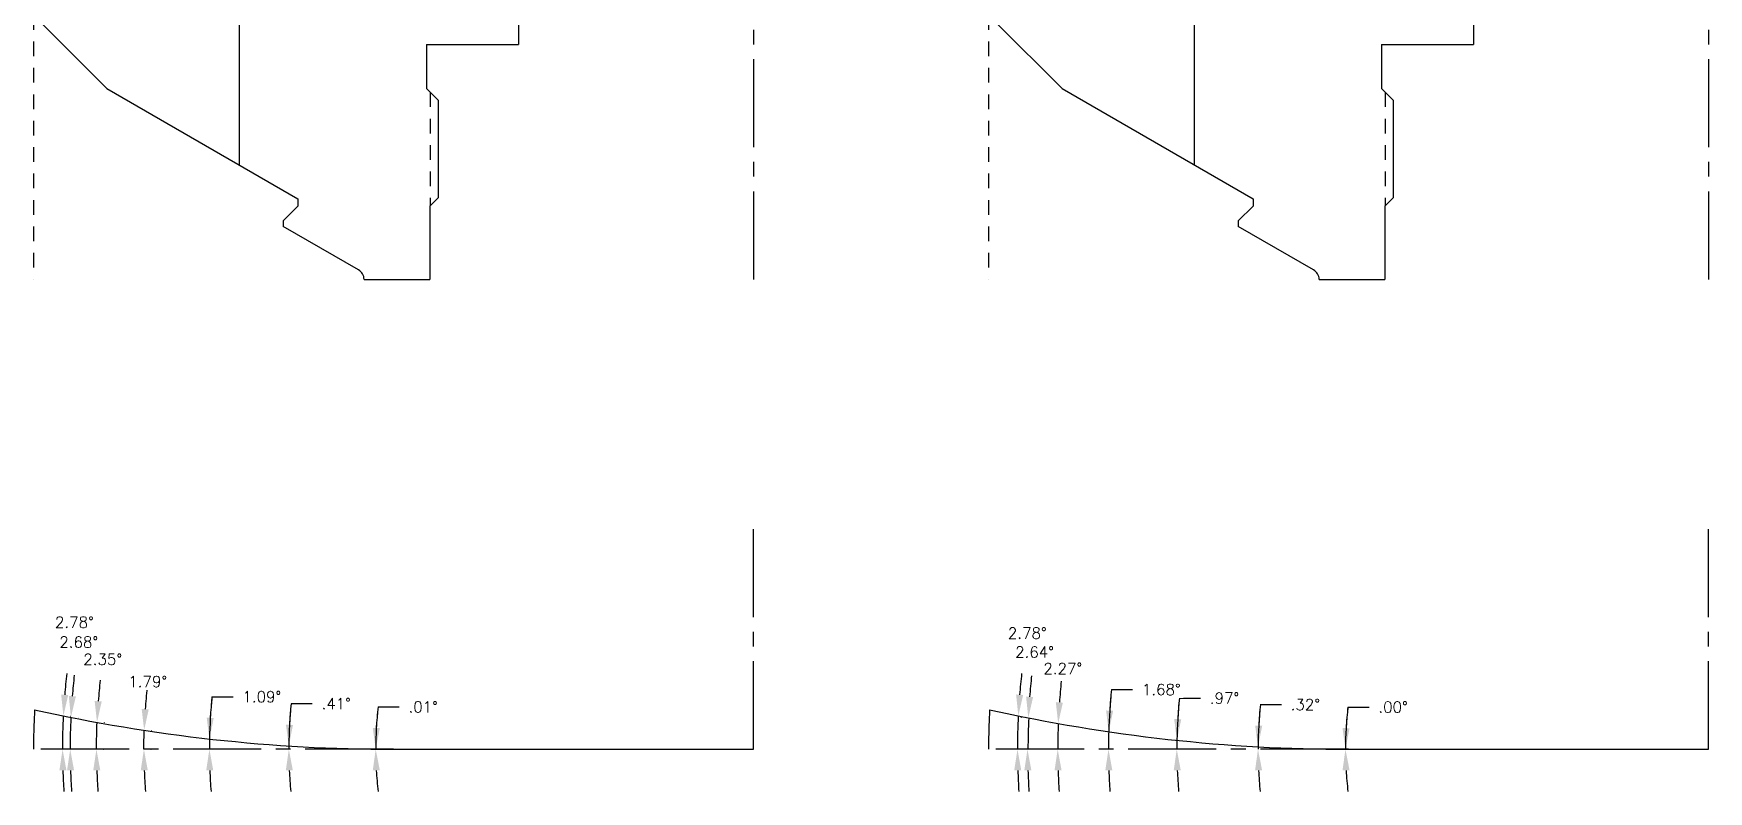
# Model space of a CAD drawing. Extents: x 129 to 184.4, y 10.4 to 28.2.
# Drawn here: x 129.47 to 143.72, y 10.4 to 16.85 of the extents above; entities that cross this region are included whole.
import ezdxf

# ---------------------------------------------------------------- set-up
doc = ezdxf.new("R2010")
doc.units = 0
doc.header["$MEASUREMENT"] = 0
doc.header["$PDMODE"] = 35
doc.linetypes.add('CENTER2', pattern=[1.125, 0.75, -0.125, 0.125, -0.125])
doc.linetypes.add('HIDDEN2', pattern=[0.1875, 0.125, -0.0625])
doc.layers.get('0').update_dxf_attribs({"linetype": 'CONTINUOUS'})
doc.layers.get('Defpoints').update_dxf_attribs({"color": 10, "linetype": 'CONTINUOUS'})
doc.layers.add('CLine', color=5, linetype='CENTER2')
doc.layers.add('Dims', color=4, linetype='CONTINUOUS')
doc.styles.add('RomanS', font='romans')
doc.dimstyles.get("Standard").update_dxf_attribs({"dimtxt": 0.094, "dimasz": 0.18, "dimexe": 0.0625, "dimexo": 0.0625, "dimgap": 0.09, "dimtad": 0, "dimtih": 1, "dimtoh": 1, "dimdec": 4, "dimzin": 4, "dimdsep": 46, "dimtxsty": 'RomanS', "dimcen": 0.09, "dimazin": 1, "dimtfac": 1, "dimtdec": 4, "dimtofl": 0, "dimtmove": 0, "dimatfit": 1, "dimfxl": 1, "dimtfill": 1, "dimtolj": 1, "dimtzin": 0, "dimarcsym": 0})

# ---------------------------------------------------------------- blocks, each defined once
blk = doc.blocks.new('*D151')
at = {"layer": 'Defpoints', "color": 0, "transparency": 16777216}
for p in [(130.964, 10.845), (130.964, 10.786), (130.964, 10.757), (135.593, 10.757)]:
    blk.add_point(p, dxfattribs=at)
at = {"layer": 'Dims', "color": 0, "lineweight": -2, "transparency": 16777216}
blk.add_line((130.985, 11.204), (131.165, 11.204), dxfattribs=at)
for start, end in [(174.4558, 178.9129), (174.4567, 176.6848), (182.2281, 184.4562)]:
    blk.add_arc((135.593, 10.757), 4.629, start, end, dxfattribs=at)
at = {"layer": 'Dims', "color": 0, "transparency": 16777216}
for points in [[(131.001, 11.023), (130.941, 11.026), (130.964, 10.845)], [(130.937, 10.576), (130.997, 10.577), (130.964, 10.757)]]:
    blk.add_solid(points, dxfattribs=at)
at = {"layer": 'Dims', "color": 0, "transparency": 16777216, "insert": (131.41, 11.204), "char_height": 0.094, "attachment_point": 5, "style": 'RomanS', "bg_fill": 3, "box_fill_scale": 1.25, "bg_fill_color": 256, "bg_fill_true_color": 13158600, "bg_fill_transparency": 0}
blk.add_mtext('\\A1;1.09°', dxfattribs=at)
blk = doc.blocks.new('*D152')
at = {"layer": 'Defpoints', "color": 0, "transparency": 16777216}
for p in [(131.64, 10.785), (131.64, 10.766), (131.64, 10.757), (135.593, 10.757)]:
    blk.add_point(p, dxfattribs=at)
at = {"layer": 'Dims', "color": 0, "lineweight": -2, "transparency": 16777216}
blk.add_line((131.659, 11.145), (131.839, 11.145), dxfattribs=at)
for start, end in [(174.3694, 179.5893), (174.3707, 176.98), (182.6093, 185.2186)]:
    blk.add_arc((135.593, 10.757), 3.953, start, end, dxfattribs=at)
at = {"layer": 'Dims', "color": 0, "transparency": 16777216}
for points in [[(131.675, 10.964), (131.615, 10.966), (131.64, 10.785)], [(131.614, 10.576), (131.674, 10.577), (131.64, 10.757)]]:
    blk.add_solid(points, dxfattribs=at)
at = {"layer": 'Dims', "color": 0, "transparency": 16777216, "insert": (132.043, 11.145), "char_height": 0.094, "attachment_point": 5, "style": 'RomanS', "bg_fill": 3, "box_fill_scale": 1.25, "bg_fill_color": 256, "bg_fill_true_color": 13158600, "bg_fill_transparency": 0}
blk.add_mtext('\\A1;.41°', dxfattribs=at)
blk = doc.blocks.new('*D153')
at = {"layer": 'Defpoints', "color": 0, "transparency": 16777216}
for p in [(130.407, 10.919), (130.404, 10.757), (130.407, 10.811), (135.593, 10.757)]:
    blk.add_point(p, dxfattribs=at)
at = {"layer": 'Dims', "color": 0, "lineweight": -2, "transparency": 16777216}
for p, q in [((130.469, 10.917), (130.472, 10.917)), ((130.467, 10.757), (130.469, 10.757))]:
    blk.add_line(p, q, dxfattribs=at)
for start, end in [(174.2335, 176.2223), (181.9888, 183.9776)]:
    blk.add_arc((135.593, 10.757), 5.186, start, end, dxfattribs=at)
at = {"layer": 'Dims', "color": 0, "transparency": 16777216}
for points in [[(130.448, 11.097), (130.388, 11.1), (130.409, 10.919)], [(130.38, 10.576), (130.44, 10.577), (130.407, 10.757)]]:
    blk.add_solid(points, dxfattribs=at)
at = {"layer": 'Dims', "color": 0, "transparency": 16777216, "insert": (130.439, 11.333), "char_height": 0.094, "attachment_point": 5, "style": 'RomanS', "bg_fill": 3, "box_fill_scale": 1.25, "bg_fill_color": 256, "bg_fill_true_color": 13158600, "bg_fill_transparency": 0}
blk.add_mtext('\\A1;1.79°', dxfattribs=at)
blk = doc.blocks.new('*D154')
at = {"layer": 'Defpoints', "color": 0, "transparency": 16777216}
for p in [(130.006, 10.986), (130.004, 10.833), (130.001, 10.757), (135.593, 10.757)]:
    blk.add_point(p, dxfattribs=at)
at = {"layer": 'Dims', "color": 0, "lineweight": -2, "transparency": 16777216}
for p, q in [((130.068, 10.984), (130.07, 10.983)), ((130.064, 10.757), (130.066, 10.757))]:
    blk.add_line(p, q, dxfattribs=at)
for start, end in [(173.9578, 175.8031), (181.8452, 183.6905)]:
    blk.add_arc((135.593, 10.757), 5.589, start, end, dxfattribs=at)
at = {"layer": 'Dims', "color": 0, "transparency": 16777216}
for points in [[(130.048, 11.164), (129.988, 11.167), (130.008, 10.986)], [(129.976, 10.576), (130.036, 10.577), (130.003, 10.757)]]:
    blk.add_solid(points, dxfattribs=at)
at = {"layer": 'Dims', "color": 0, "transparency": 16777216, "insert": (130.056, 11.522), "char_height": 0.094, "attachment_point": 5, "style": 'RomanS', "bg_fill": 3, "box_fill_scale": 1.25, "bg_fill_color": 256, "bg_fill_true_color": 13158600, "bg_fill_transparency": 0}
blk.add_mtext('\\A1;2.35°', dxfattribs=at)
blk = doc.blocks.new('*D155')
at = {"layer": 'Defpoints', "color": 0, "transparency": 16777216}
for p in [(129.786, 11.028), (129.781, 10.847), (129.779, 10.757), (135.593, 10.757)]:
    blk.add_point(p, dxfattribs=at)
at = {"layer": 'Dims', "color": 0, "lineweight": -2, "transparency": 16777216}
for p, q in [((129.848, 11.025), (129.849, 11.025)), ((129.842, 10.757), (129.843, 10.757))]:
    blk.add_line(p, q, dxfattribs=at)
for start, end in [(173.7732, 175.5475), (181.7744, 183.5487)]:
    blk.add_arc((135.593, 10.757), 5.813, start, end, dxfattribs=at)
at = {"layer": 'Dims', "color": 0, "transparency": 16777216}
for points in [[(129.828, 11.206), (129.768, 11.21), (129.786, 11.028)], [(129.753, 10.576), (129.813, 10.577), (129.78, 10.757)]]:
    blk.add_solid(points, dxfattribs=at)
at = {"layer": 'Dims', "color": 0, "transparency": 16777216, "insert": (129.852, 11.669), "char_height": 0.094, "attachment_point": 5, "style": 'RomanS', "bg_fill": 3, "box_fill_scale": 1.25, "bg_fill_color": 256, "bg_fill_true_color": 13158600, "bg_fill_transparency": 0}
blk.add_mtext('\\A1;2.68°', dxfattribs=at)
blk = doc.blocks.new('*D156')
at = {"layer": 'Defpoints', "color": 0, "transparency": 16777216}
for p in [(129.721, 11.042), (129.716, 10.852), (129.714, 10.757), (135.593, 10.757)]:
    blk.add_point(p, dxfattribs=at)
at = {"layer": 'Dims', "color": 0, "lineweight": -2, "transparency": 16777216}
for p, q in [((129.783, 11.038), (129.784, 11.038)), ((129.776, 10.757), (129.777, 10.757))]:
    blk.add_line(p, q, dxfattribs=at)
for start, end in [(173.7137, 175.4684), (181.7547, 183.5094)]:
    blk.add_arc((135.593, 10.757), 5.878, start, end, dxfattribs=at)
at = {"layer": 'Dims', "color": 0, "transparency": 16777216}
for points in [[(129.763, 11.219), (129.703, 11.223), (129.722, 11.041)], [(129.688, 10.576), (129.748, 10.577), (129.715, 10.757)]]:
    blk.add_solid(points, dxfattribs=at)
at = {"layer": 'Dims', "color": 0, "transparency": 16777216, "insert": (129.815, 11.838), "char_height": 0.094, "attachment_point": 5, "style": 'RomanS', "bg_fill": 3, "box_fill_scale": 1.25, "bg_fill_color": 256, "bg_fill_true_color": 13158600, "bg_fill_transparency": 0}
blk.add_mtext('\\A1;2.78°', dxfattribs=at)
blk = doc.blocks.new('*D157')
at = {"layer": 'Defpoints', "color": 0, "transparency": 16777216}
for p in [(132.379, 10.757), (132.379, 10.757), (132.379, 10.757), (135.593, 10.757)]:
    blk.add_point(p, dxfattribs=at)
at = {"layer": 'Dims', "color": 0, "lineweight": -2, "transparency": 16777216}
blk.add_line((132.399, 11.117), (132.579, 11.117), dxfattribs=at)
for start, end in [(173.5636, 179.9855), (173.5661, 176.7758), (183.2097, 186.4194)]:
    blk.add_arc((135.593, 10.757), 3.214, start, end, dxfattribs=at)
at = {"layer": 'Dims', "color": 0, "transparency": 16777216}
for points in [[(132.414, 10.937), (132.354, 10.938), (132.379, 10.757)], [(132.354, 10.576), (132.414, 10.578), (132.379, 10.757)]]:
    blk.add_solid(points, dxfattribs=at)
at = {"layer": 'Dims', "color": 0, "transparency": 16777216, "insert": (132.783, 11.117), "char_height": 0.094, "attachment_point": 5, "style": 'RomanS', "bg_fill": 3, "box_fill_scale": 1.25, "bg_fill_color": 256, "bg_fill_true_color": 13158600, "bg_fill_transparency": 0}
blk.add_mtext('\\A1;.01°', dxfattribs=at)
blk = doc.blocks.new('*D158')
at = {"layer": 'Defpoints', "color": 0, "transparency": 16777216}
for p in [(140.629, 10.757), (140.629, 10.757), (140.629, 10.757), (143.718, 10.757)]:
    blk.add_point(p, dxfattribs=at)
at = {"layer": 'Dims', "color": 0, "lineweight": -2, "transparency": 16777216}
blk.add_line((140.65, 11.116), (140.83, 11.116), dxfattribs=at)
for start, end in [(173.3175, 179.9995), (173.3204, 176.66), (183.3396, 186.6792)]:
    blk.add_arc((143.718, 10.757), 3.089, start, end, dxfattribs=at)
at = {"layer": 'Dims', "color": 0, "transparency": 16777216}
for points in [[(140.664, 10.936), (140.604, 10.937), (140.629, 10.757)], [(140.604, 10.576), (140.664, 10.578), (140.629, 10.757)]]:
    blk.add_solid(points, dxfattribs=at)
at = {"layer": 'Dims', "color": 0, "transparency": 16777216, "insert": (141.034, 11.116), "char_height": 0.094, "attachment_point": 5, "style": 'RomanS', "bg_fill": 3, "box_fill_scale": 1.25, "bg_fill_color": 256, "bg_fill_true_color": 13158600, "bg_fill_transparency": 0}
blk.add_mtext('\\A1;.00°', dxfattribs=at)
blk = doc.blocks.new('*D159')
at = {"layer": 'Defpoints', "color": 0, "transparency": 16777216}
for p in [(139.885, 10.778), (139.885, 10.764), (139.885, 10.757), (143.718, 10.757)]:
    blk.add_point(p, dxfattribs=at)
at = {"layer": 'Dims', "color": 0, "lineweight": -2, "transparency": 16777216}
blk.add_line((139.904, 11.137), (140.084, 11.137), dxfattribs=at)
for start, end in [(174.2992, 179.6833), (174.3007, 176.992), (182.6913, 185.3827)]:
    blk.add_arc((143.718, 10.757), 3.832, start, end, dxfattribs=at)
at = {"layer": 'Dims', "color": 0, "transparency": 16777216}
for points in [[(139.921, 10.957), (139.861, 10.959), (139.885, 10.778)], [(139.86, 10.576), (139.92, 10.577), (139.885, 10.757)]]:
    blk.add_solid(points, dxfattribs=at)
at = {"layer": 'Dims', "color": 0, "transparency": 16777216, "insert": (140.288, 11.137), "char_height": 0.094, "attachment_point": 5, "style": 'RomanS', "bg_fill": 3, "box_fill_scale": 1.25, "bg_fill_color": 256, "bg_fill_true_color": 13158600, "bg_fill_transparency": 0}
blk.add_mtext('\\A1;.32°', dxfattribs=at)
blk = doc.blocks.new('*D160')
at = {"layer": 'Defpoints', "color": 0, "transparency": 16777216}
for p in [(139.195, 10.833), (139.194, 10.757), (139.195, 10.782), (143.718, 10.757)]:
    blk.add_point(p, dxfattribs=at)
at = {"layer": 'Dims', "color": 0, "lineweight": -2, "transparency": 16777216}
blk.add_line((139.216, 11.192), (139.396, 11.192), dxfattribs=at)
for start, end in [(174.4716, 179.0329), (174.4725, 176.7527), (182.2802, 184.5605)]:
    blk.add_arc((143.718, 10.757), 4.523, start, end, dxfattribs=at)
at = {"layer": 'Dims', "color": 0, "transparency": 16777216}
for points in [[(139.232, 11.012), (139.172, 11.014), (139.195, 10.833)], [(139.168, 10.576), (139.228, 10.577), (139.194, 10.757)]]:
    blk.add_solid(points, dxfattribs=at)
at = {"layer": 'Dims', "color": 0, "transparency": 16777216, "insert": (139.6, 11.192), "char_height": 0.094, "attachment_point": 5, "style": 'RomanS', "bg_fill": 3, "box_fill_scale": 1.25, "bg_fill_color": 256, "bg_fill_true_color": 13158600, "bg_fill_transparency": 0}
blk.add_mtext('\\A1;.97°', dxfattribs=at)
blk = doc.blocks.new('*D161')
at = {"layer": 'Defpoints', "color": 0, "transparency": 16777216}
for p in [(138.615, 10.906), (138.613, 10.807), (138.613, 10.757), (143.718, 10.757)]:
    blk.add_point(p, dxfattribs=at)
at = {"layer": 'Dims', "color": 0, "lineweight": -2, "transparency": 16777216}
blk.add_line((138.638, 11.265), (138.818, 11.265), dxfattribs=at)
for start, end in [(174.2808, 178.322), (174.2814, 176.3017), (182.0203, 184.0405)]:
    blk.add_arc((143.718, 10.757), 5.105, start, end, dxfattribs=at)
at = {"layer": 'Dims', "color": 0, "transparency": 16777216}
for points in [[(138.653, 11.085), (138.593, 11.087), (138.615, 10.906)], [(138.586, 10.576), (138.646, 10.577), (138.613, 10.757)]]:
    blk.add_solid(points, dxfattribs=at)
at = {"layer": 'Dims', "color": 0, "transparency": 16777216, "insert": (139.062, 11.265), "char_height": 0.094, "attachment_point": 5, "style": 'RomanS', "bg_fill": 3, "box_fill_scale": 1.25, "bg_fill_color": 256, "bg_fill_true_color": 13158600, "bg_fill_transparency": 0}
blk.add_mtext('\\A1;1.68°', dxfattribs=at)
blk = doc.blocks.new('*D162')
at = {"layer": 'Defpoints', "color": 0, "transparency": 16777216}
for p in [(138.186, 10.976), (138.181, 10.83), (138.181, 10.757), (143.718, 10.757)]:
    blk.add_point(p, dxfattribs=at)
at = {"layer": 'Dims', "color": 0, "lineweight": -2, "transparency": 16777216}
for p, q in [((138.123, 10.979), (138.123, 10.979)), ((138.119, 10.757), (138.118, 10.757))]:
    blk.add_line(p, q, dxfattribs=at)
for start, end in [(174.0021, 175.8649), (181.8627, 183.7255)]:
    blk.add_arc((143.718, 10.757), 5.537, start, end, dxfattribs=at)
at = {"layer": 'Dims', "color": 0, "transparency": 16777216}
for points in [[(138.225, 11.154), (138.165, 11.158), (138.185, 10.976)], [(138.154, 10.576), (138.214, 10.577), (138.181, 10.757)]]:
    blk.add_solid(points, dxfattribs=at)
at = {"layer": 'Dims', "color": 0, "transparency": 16777216, "insert": (138.224, 11.444), "char_height": 0.094, "attachment_point": 5, "style": 'RomanS', "bg_fill": 3, "box_fill_scale": 1.25, "bg_fill_color": 256, "bg_fill_true_color": 13158600, "bg_fill_transparency": 0}
blk.add_mtext('\\A1;2.27°', dxfattribs=at)
blk = doc.blocks.new('*D163')
at = {"layer": 'Defpoints', "color": 0, "transparency": 16777216}
for p in [(137.934, 11.024), (137.925, 10.846), (137.928, 10.757), (143.718, 10.757)]:
    blk.add_point(p, dxfattribs=at)
at = {"layer": 'Dims', "color": 0, "lineweight": -2, "transparency": 16777216}
for p, q in [((137.872, 11.026), (137.868, 11.027)), ((137.866, 10.757), (137.862, 10.757))]:
    blk.add_line(p, q, dxfattribs=at)
for start, end in [(173.7967, 175.577), (181.7803, 183.5606)]:
    blk.add_arc((143.718, 10.757), 5.793, start, end, dxfattribs=at)
at = {"layer": 'Dims', "color": 0, "transparency": 16777216}
for points in [[(137.972, 11.202), (137.912, 11.205), (137.931, 11.024)], [(137.897, 10.576), (137.957, 10.577), (137.924, 10.757)]]:
    blk.add_solid(points, dxfattribs=at)
at = {"layer": 'Dims', "color": 0, "transparency": 16777216, "insert": (137.984, 11.584), "char_height": 0.094, "attachment_point": 5, "style": 'RomanS', "bg_fill": 3, "box_fill_scale": 1.25, "bg_fill_color": 256, "bg_fill_true_color": 13158600, "bg_fill_transparency": 0}
blk.add_mtext('\\A1;2.64°', dxfattribs=at)
blk = doc.blocks.new('*D164')
at = {"layer": 'Defpoints', "color": 0, "transparency": 16777216}
for p in [(137.846, 11.041), (137.839, 10.852), (137.839, 10.757), (143.718, 10.757)]:
    blk.add_point(p, dxfattribs=at)
at = {"layer": 'Dims', "color": 0, "lineweight": -2, "transparency": 16777216}
for p, q in [((137.908, 11.038), (137.908, 11.038)), ((137.901, 10.757), (137.901, 10.757))]:
    blk.add_line(p, q, dxfattribs=at)
for start, end in [(173.7144, 175.4687), (181.7543, 183.5087)]:
    blk.add_arc((143.718, 10.757), 5.879, start, end, dxfattribs=at)
at = {"layer": 'Dims', "color": 0, "transparency": 16777216}
for points in [[(137.887, 11.219), (137.827, 11.223), (137.846, 11.041)], [(137.811, 10.576), (137.871, 10.577), (137.839, 10.757)]]:
    blk.add_solid(points, dxfattribs=at)
at = {"layer": 'Dims', "color": 0, "transparency": 16777216, "insert": (137.922, 11.745), "char_height": 0.094, "attachment_point": 5, "style": 'RomanS', "bg_fill": 3, "box_fill_scale": 1.25, "bg_fill_color": 256, "bg_fill_true_color": 13158600, "bg_fill_transparency": 0}
blk.add_mtext('\\A1;2.78°', dxfattribs=at)

msp = doc.modelspace()

# ---------------------------------------------------------------- linework, layer by layer
at = {"color": 8}
for p, q in [((131.21766, 24.00668), (131.21766, 15.73286)), ((139.34266, 24.00668), (139.34266, 15.73286))]:
    msp.add_line(p, q, dxfattribs=at)
for p, q in [((133.59266, 22.22543), (133.59266, 16.75668)), ((141.71766, 22.22543), (141.71766, 16.75668)), ((129.53016, 16.94488), (130.09266, 16.38238)), ((137.65516, 16.94488), (138.21766, 16.38238)), ((132.81141, 16.75668), (132.81141, 16.38168)), ((132.81141, 16.75668), (133.59266, 16.75668)), ((140.93641, 16.75668), (140.93641, 16.38168)), ((140.93641, 16.75668), (141.71766, 16.75668)), ((130.09266, 16.38238), (131.71766, 15.44418)), ((132.81141, 16.38168), (132.91031, 16.28278)), ((132.91031, 16.28278), (132.91031, 15.45183)), ((138.21766, 16.38238), (139.84266, 15.44418)), ((140.93641, 16.38168), (141.03531, 16.28278)), ((141.03531, 16.28278), (141.03531, 15.45183)), ((131.71766, 15.44418), (131.71766, 15.38168)), ((132.84016, 15.38168), (132.91031, 15.45183)), ((139.84266, 15.44418), (139.84266, 15.38168)), ((140.96516, 15.38168), (141.03531, 15.45183)), ((131.71766, 15.38168), (131.59266, 15.25668)), ((131.59266, 15.25668), (131.59266, 15.20773)), ((132.84016, 15.38168), (132.84016, 14.75668)), ((139.84266, 15.38168), (139.71766, 15.25668)), ((139.71766, 15.25668), (139.71766, 15.20773)), ((140.96516, 15.38168), (140.96516, 14.75668)), ((132.23329, 14.83787), (131.59266, 15.20773)), ((140.35829, 14.83787), (139.71766, 15.20773)), ((132.28016, 14.75668), (132.84016, 14.75668)), ((140.40516, 14.75668), (140.96516, 14.75668))]:
    msp.add_line(p, q)
at = {"color": 1, "linetype": 'HIDDEN2'}
for p, q in [((129.46766, 17.00738), (129.46766, 14.75668)), ((137.59266, 17.00738), (137.59266, 14.75668))]:
    msp.add_line(p, q, dxfattribs=at)
at = {"color": 8, "linetype": 'HIDDEN2'}
for p, q in [((132.84266, 16.35043), (132.84266, 15.38418)), ((140.96766, 16.35043), (140.96766, 15.38418))]:
    msp.add_line(p, q, dxfattribs=at)
at = {"color": 1}
for p, q in [((132.53016, 10.75668), (135.59266, 10.75668)), ((140.65516, 10.75668), (143.71766, 10.75668))]:
    msp.add_line(p, q, dxfattribs=at)
for centre, radius, start, end in [((132.18641, 14.75668), 0.09375, 0, 60), ((140.31141, 14.75668), 0.09375, 0, 60), ((135.59266, 10.75668), 5.87903, 177.223056, 180), ((135.59266, 10.75668), 5.81323, 177.32189, 180), ((135.59266, 10.75668), 5.5914, 177.648294, 180), ((143.71766, 10.75668), 5.87903, 177.223056, 180), ((143.71766, 10.75668), 5.7895, 177.357319, 180), ((143.71766, 10.75668), 5.53631, 177.72763, 180), ((135.59266, 10.75668), 5.1884, 178.211158, 180), ((135.59266, 10.75668), 4.62905, 178.912851, 180), ((143.71766, 10.75668), 5.10515, 178.321967, 180), ((143.71766, 10.75668), 4.52317, 179.032947, 180), ((135.59266, 10.75668), 3.95283, 179.589317, 180), ((135.59266, 10.75668), 3.21359, 179.985464, 180), ((143.71766, 10.75668), 3.83237, 179.683336, 180), ((143.71766, 10.75668), 3.08862, 179.999548, 180)]:
    msp.add_arc(centre, radius, start, end)
for centre in [(132.53016, 24.75668), (140.65516, 24.75668)]:
    msp.add_arc(centre, 14, 257.403283, 270, dxfattribs=at)
at = {"layer": 'CLine'}
for p, q in [((135.59266, 26.75668), (135.59266, 14.75668)), ((143.71766, 26.75668), (143.71766, 14.75668)), ((135.59266, 10.75668), (135.59266, 12.65785)), ((143.71766, 10.75668), (143.71766, 12.65785)), ((132.53016, 10.75668), (129.46766, 10.75668)), ((140.65516, 10.75668), (137.59266, 10.75668))]:
    msp.add_line(p, q, dxfattribs=at)
for centre in [(135.59266, 10.75668), (143.71766, 10.75668)]:
    msp.add_arc(centre, 6.125, 176.84606, 180, dxfattribs=at)

# ---------------------------------------------------------------- next in the draw order: dimensions: what is measured, and where the dimension line sits
at = {"layer": 'Dims'}
for base, center, p1, p2, picture, middle in [((130.96371, 10.78595), (135.59266, 10.75668), (130.96445, 10.8445), (130.96362, 10.75668), '*D151', (131.4097, 11.2039)), ((140.62905, 10.75668), (143.71766, 10.75668), (140.62905, 10.7567), (140.62905, 10.75668), '*D158', (141.03417, 11.11609))]:
    dim = msp.add_angular_dim_3p(base=base, center=center, p1=p1, p2=p2, dimstyle='Standard', dxfattribs=at)
    dim.commit()
    dim.dimension.update_dxf_attribs({"geometry": picture, "text_midpoint": middle})

# ---------------------------------------------------------------- next in the draw order: dimensions: what is measured, and where the dimension line sits
for base, center, p1, p2, picture, middle in [((131.63984, 10.76612), (135.59266, 10.75668), (131.63993, 10.78501), (131.63983, 10.75668), '*D152', (132.04304, 11.14451)), ((139.8853, 10.76374), (143.71766, 10.75668), (139.88535, 10.77786), (139.88529, 10.75668), '*D159', (140.28839, 11.13736))]:
    dim = msp.add_angular_dim_3p(base=base, center=center, p1=p1, p2=p2, dimstyle='Standard', dxfattribs=at)
    dim.commit()
    dim.dimension.update_dxf_attribs({"geometry": picture, "text_midpoint": middle})

# ---------------------------------------------------------------- next in the draw order: dimensions: what is measured, and where the dimension line sits
dim = msp.add_angular_dim_3p(base=(130.40706, 10.81064), center=(135.59266, 10.75668), p1=(130.4068, 10.91864), p2=(130.40427, 10.75668), dimstyle='Standard', dxfattribs=at)
dim.commit()
dim.dimension.update_dxf_attribs({"geometry": '*D153', "text_midpoint": (130.43892, 11.33311), "dimtype": 165})
dim = msp.add_angular_dim_3p(base=(139.19456, 10.78212), center=(143.71766, 10.75668), p1=(139.19514, 10.83302), p2=(139.19449, 10.75668), dimstyle='Standard', dxfattribs=at)
dim.commit()
dim.dimension.update_dxf_attribs({"geometry": '*D160', "text_midpoint": (139.59967, 11.19244)})

# ---------------------------------------------------------------- next in the draw order: dimensions: what is measured, and where the dimension line sits
dim = msp.add_angular_dim_3p(base=(130.0038, 10.83315), center=(135.59266, 10.75668), p1=(130.00598, 10.98611), p2=(130.00127, 10.75668), dimstyle='Standard', dxfattribs=at)
dim.commit()
dim.dimension.update_dxf_attribs({"geometry": '*D154', "text_midpoint": (130.05593, 11.52201), "dimtype": 165})
dim = msp.add_angular_dim_3p(base=(138.61275, 10.80651), center=(143.71766, 10.75668), p1=(138.6147, 10.90617), p2=(138.61251, 10.75668), dimstyle='Standard', dxfattribs=at)
dim.commit()
dim.dimension.update_dxf_attribs({"geometry": '*D161', "text_midpoint": (139.06235, 11.26542)})

# ---------------------------------------------------------------- next in the draw order: dimensions: what is measured, and where the dimension line sits
for base, center, p1, p2, picture, middle in [((129.78078, 10.84724), (135.59266, 10.75668), (129.78578, 11.0283), (129.77943, 10.75668), '*D155', (129.85215, 11.66921)), ((138.18133, 10.82987), (143.71766, 10.75668), (138.18571, 10.97619), (138.18135, 10.75668), '*D162', (138.2237, 11.44421))]:
    dim = msp.add_angular_dim_3p(base=base, center=center, p1=p1, p2=p2, dimstyle='Standard', dxfattribs=at)
    dim.commit()
    dim.dimension.update_dxf_attribs({"geometry": picture, "text_midpoint": middle, "dimtype": 165})

# ---------------------------------------------------------------- next in the draw order: dimensions: what is measured, and where the dimension line sits
dim = msp.add_angular_dim_3p(base=(129.71568, 10.85163), center=(135.59266, 10.75668), p1=(129.72054, 11.0415), p2=(129.71363, 10.75668), dimstyle='Standard', override={"dimadec": 2}, dxfattribs=at)
dim.commit()
dim.dimension.update_dxf_attribs({"geometry": '*D156', "text_midpoint": (129.81533, 11.83848), "dimtype": 165})
dim = msp.add_angular_dim_3p(base=(137.92515, 10.84574), center=(143.71766, 10.75668), p1=(137.93432, 11.02361), p2=(137.92816, 10.75668), dimstyle='Standard', dxfattribs=at)
dim.commit()
dim.dimension.update_dxf_attribs({"geometry": '*D163', "text_midpoint": (137.98378, 11.58358), "dimtype": 165})

# ---------------------------------------------------------------- next in the draw order: dimensions: what is measured, and where the dimension line sits
dim = msp.add_angular_dim_3p(base=(137.83946, 10.85165), center=(143.71766, 10.75668), p1=(137.84554, 11.0415), p2=(137.83863, 10.75668), dimstyle='Standard', dxfattribs=at)
dim.commit()
dim.dimension.update_dxf_attribs({"geometry": '*D164', "text_midpoint": (137.92241, 11.74526), "dimtype": 165})
dim = msp.add_angular_dim_3p(base=(132.37908, 10.75695), center=(135.59266, 10.75668), p1=(132.37908, 10.75749), p2=(132.37908, 10.75668), dimstyle='Standard', dxfattribs=at)
dim.commit()
dim.dimension.update_dxf_attribs({"geometry": '*D157', "text_midpoint": (132.78348, 11.11692)})

doc.saveas('drawing.dxf')
